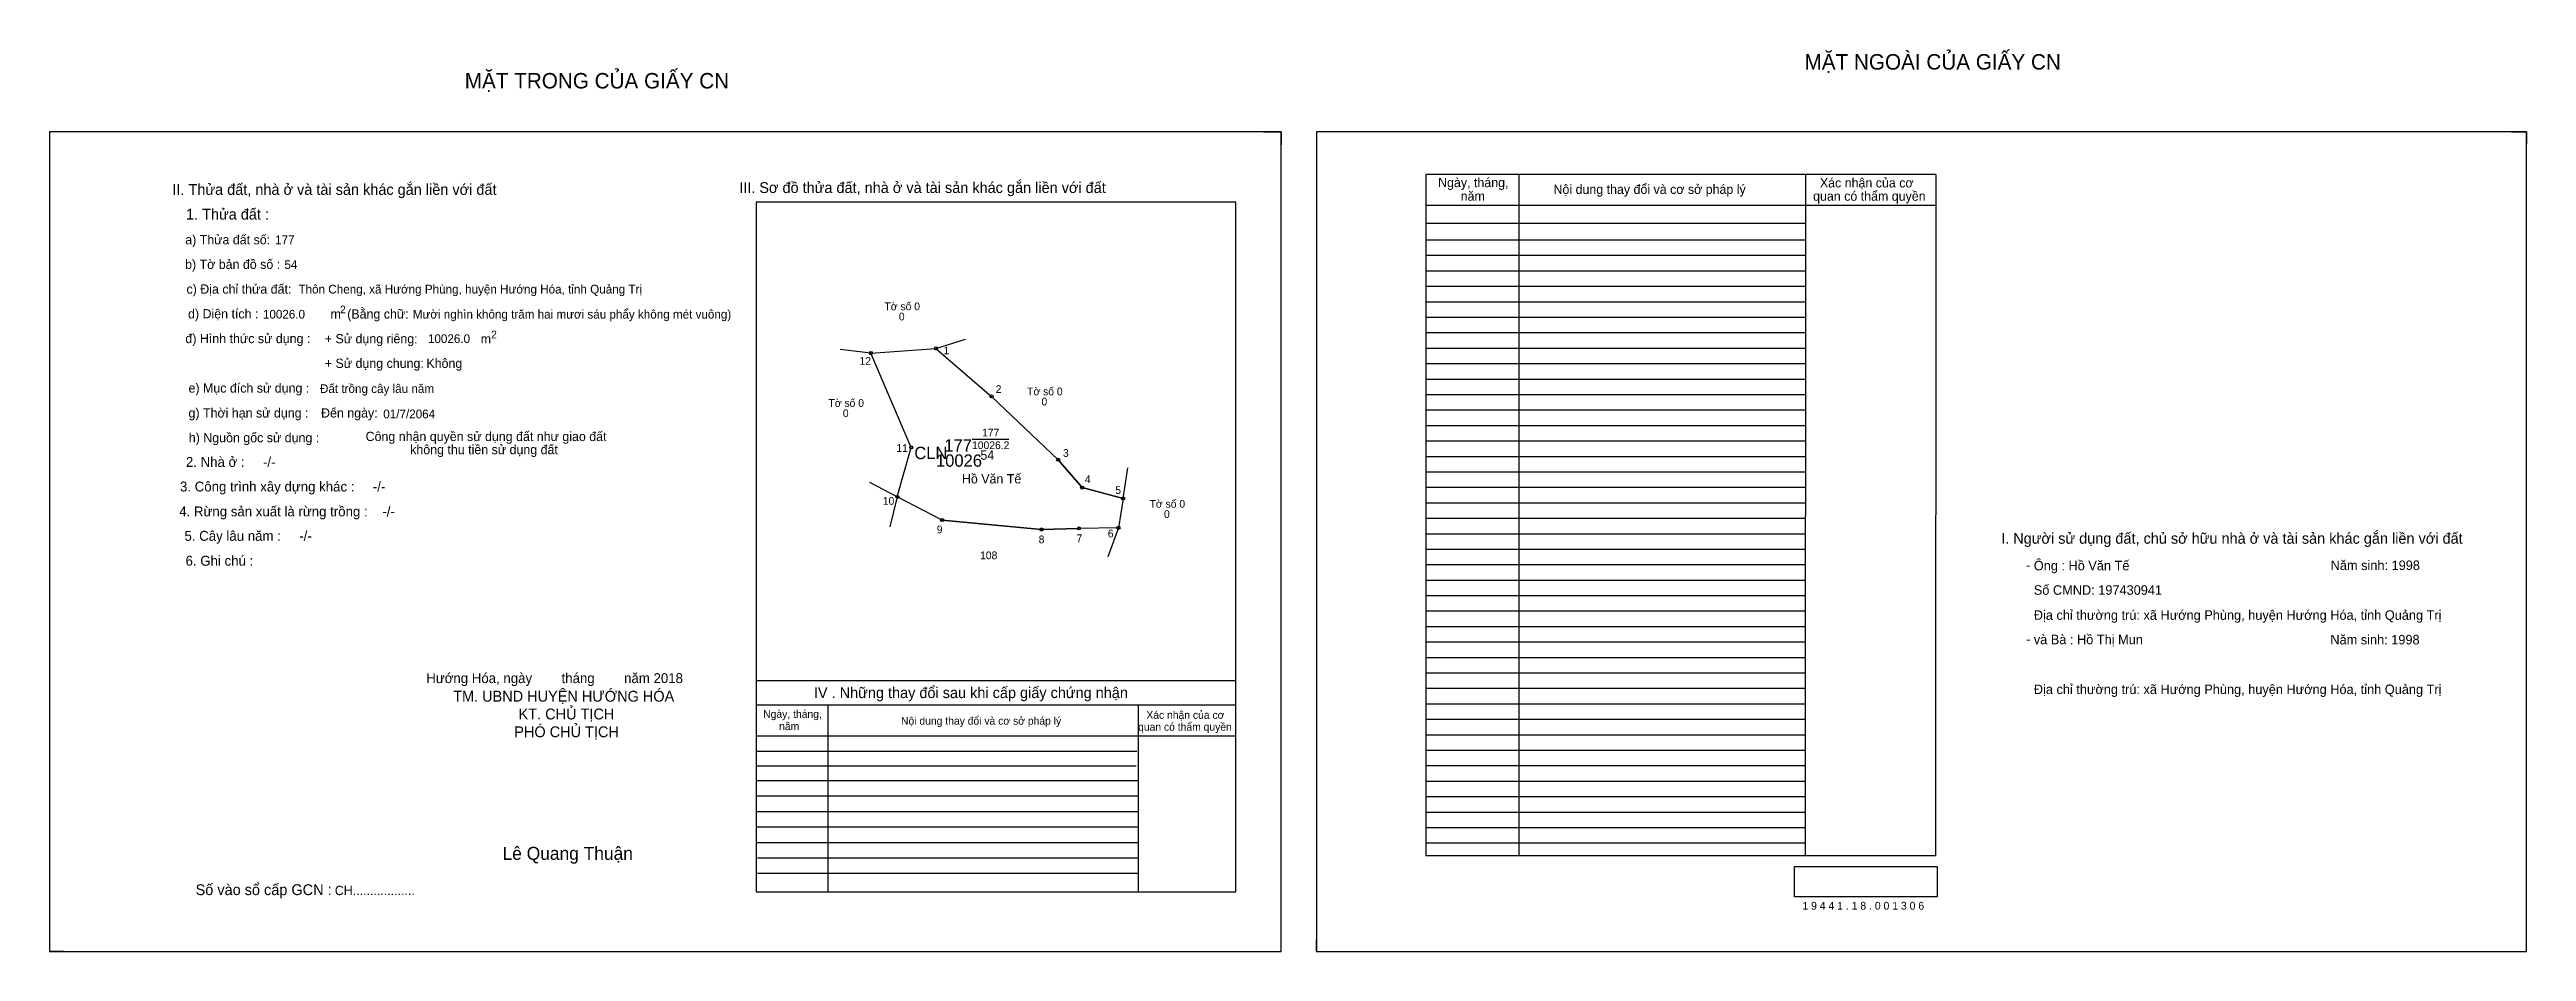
# Model space of a CAD drawing. Extents: x 530376 to 533887, y 1848046 to 1848657.
# Drawn here: x 532286 to 533887, y 1848074 to 1848657 of the extents above.
import ezdxf

# ---------------------------------------------------------------- set-up
doc = ezdxf.new("R2010")
doc.units = 0
for name, color, linetype in [('Default', 7, 'Continuous'), ('Level 10', 7, 'Continuous'), ('Level 11', 7, 'Continuous'), ('Level 13', 7, 'Continuous'), ('Level 2', 7, 'Continuous'), ('Level 27', 7, 'Continuous'), ('Level 3', 7, 'Continuous'), ('Level 36', 7, 'Continuous'), ('Level 4', 7, 'Continuous'), ('Level 5', 7, 'Continuous'), ('Level 55', 7, 'Continuous'), ('Level 6', 7, 'Continuous'), ('Level 7', 7, 'Continuous'), ('Level 8', 7, 'Continuous'), ('Level 9', 7, 'Continuous')]:
    doc.layers.add(name, color=color, linetype=linetype)

msp = doc.modelspace()

# ---------------------------------------------------------------- linework, layer by layer
at = {"layer": 'Level 10'}
for p, q in [((533070.8, 1848604), (533082.1, 1848604)), ((533082.1, 1848604), (533082.1, 1848595.6)), ((533877.6, 1848604), (533887.2, 1848604)), ((533887.2, 1848604), (533887.2, 1848596.6)), ((532953.5, 1848374), (532938, 1848392)), ((532980, 1848367), (532953.5, 1848374)), ((532863, 1848353), (532927.2, 1848346.9)), ((532927.2, 1848346.9), (532951.4, 1848347.6)), ((532286, 1848081.8), (532286, 1848074)), ((532295.2, 1848074), (532286, 1848074)), ((533104.9, 1848074), (533104.9, 1848081.8)), ((533104.9, 1848074), (533112, 1848074))]:
    msp.add_line(p, q, dxfattribs=at)
for points in [[(532286, 1848074), (533082.1, 1848074), (533082.1, 1848604), (532286, 1848604)], [(533104.9, 1848074), (533887.2, 1848074), (533887.2, 1848604), (533104.9, 1848604)], [(532980, 1848367), (532977, 1848348), (532951.4, 1848347.6), (532927.2, 1848346.9), (532863, 1848353), (532834, 1848368), (532843, 1848400), (532817, 1848461), (532859, 1848464), (532895, 1848433), (532938, 1848392), (532953.5, 1848374)]]:
    msp.add_lwpolyline(points, close=True, dxfattribs=at)
at = {"layer": 'Level 11'}
for centre in [(532817, 1848461), (532859, 1848464), (532895, 1848433), (532843, 1848400), (532938, 1848392), (532834, 1848368), (532953.5, 1848374), (532980, 1848367), (532980, 1848367), (532863, 1848353), (532927.2, 1848346.9), (532951.4, 1848347.6), (532977, 1848348)]:
    msp.add_circle(centre, 1, dxfattribs=at)
at = {"layer": 'Level 27'}
for p, q in [((532817, 1848461), (532797.1, 1848463.3)), ((532859, 1848464), (532878.1, 1848469.9)), ((532980, 1848367), (532983.1, 1848386.8)), ((532834, 1848368), (532816.2, 1848377.2)), ((532834, 1848368), (532829.1, 1848348.6)), ((532977, 1848348), (532970, 1848329.3))]:
    msp.add_line(p, q, dxfattribs=at)
at = {"layer": 'Level 6'}
msp.add_lwpolyline([(533413.9, 1848129.1), (533506.3, 1848129.1), (533506.3, 1848109.3), (533413.9, 1848109.3)], close=True, dxfattribs=at)
at = {"layer": 'Level 7'}
for p, q in [((533420.9, 1848534), (533175.7, 1848534)), ((533420.9, 1848524), (533175.7, 1848524)), ((533420.9, 1848514), (533175.7, 1848514)), ((533420.9, 1848504), (533175.7, 1848504)), ((533420.9, 1848494), (533175.7, 1848494)), ((533420.9, 1848484), (533175.7, 1848484)), ((533420.9, 1848474), (533175.7, 1848474)), ((533420.9, 1848464), (533175.7, 1848464)), ((533420.9, 1848454), (533175.7, 1848454)), ((533420.9, 1848444), (533175.7, 1848444)), ((533420.9, 1848434), (533175.7, 1848434)), ((533420.9, 1848424), (533175.7, 1848424)), ((533420.9, 1848414), (533175.7, 1848414)), ((533420.9, 1848404), (533175.7, 1848404)), ((533420.9, 1848394), (533175.7, 1848394)), ((533420.9, 1848384), (533175.7, 1848384)), ((533420.9, 1848374), (533175.7, 1848374)), ((533420.9, 1848364), (533175.7, 1848364)), ((533420.9, 1848354), (533175.7, 1848354)), ((533420.9, 1848344), (533175.7, 1848344)), ((533420.9, 1848334), (533175.7, 1848334)), ((533420.9, 1848324), (533175.7, 1848324)), ((533420.9, 1848314), (533175.7, 1848314)), ((533420.9, 1848304), (533175.7, 1848304)), ((533420.9, 1848294), (533175.7, 1848294)), ((533420.9, 1848284), (533175.7, 1848284)), ((533420.9, 1848274), (533175.7, 1848274)), ((533420.9, 1848264), (533175.7, 1848264)), ((533420.9, 1848254), (533175.7, 1848254)), ((533420.9, 1848244), (533175.7, 1848244)), ((533420.9, 1848234), (533175.7, 1848234)), ((533420.9, 1848224), (533175.7, 1848224)), ((532988.9, 1848203.4), (532742.8, 1848203.4)), ((533420.9, 1848214), (533175.7, 1848214)), ((533420.9, 1848204), (533175.7, 1848204)), ((532988.4, 1848193.9), (532742.8, 1848193.9)), ((533420.9, 1848194), (533175.7, 1848194)), ((532989.7, 1848184.4), (532742.8, 1848184.4)), ((532989.7, 1848174.4), (532742.8, 1848174.4)), ((533420.9, 1848184), (533175.7, 1848184)), ((533420.9, 1848174), (533175.7, 1848174)), ((532989.7, 1848164.4), (532742.8, 1848164.4)), ((532989.7, 1848154.4), (532742.8, 1848154.4)), ((533420.9, 1848164), (533175.7, 1848164)), ((533420.9, 1848154), (533175.7, 1848154)), ((532989.7, 1848144.4), (532742.8, 1848144.4)), ((533420.9, 1848144), (533175.7, 1848144)), ((532989.7, 1848134.4), (532743.6, 1848134.4)), ((532989.7, 1848124.4), (532743.6, 1848124.4))]:
    msp.add_line(p, q, dxfattribs=at)
at = {"layer": 'Level 8'}
for p, q in [((533505.3, 1848576.5), (533175.7, 1848576.5)), ((533175.7, 1848576.5), (533175.7, 1848136)), ((533235.7, 1848576.5), (533235.7, 1848136)), ((533421.1, 1848576.3), (533420.9, 1848136)), ((533505.3, 1848576.5), (533505.2, 1848136)), ((533052.8, 1848558.6), (532742.8, 1848558.6)), ((532742.8, 1848558.6), (532742.8, 1848112.6)), ((533052.8, 1848112.6), (533052.8, 1848558.6)), ((533505.3, 1848556.5), (533175.7, 1848556.5)), ((533420.9, 1848544.8), (533175.7, 1848544.8)), ((533052.8, 1848249), (532742.8, 1848249)), ((533052.8, 1848233.3), (532742.8, 1848233.3)), ((532789, 1848233.3), (532789, 1848112.6)), ((532989.7, 1848233.3), (532989.7, 1848112.6)), ((533052.8, 1848213.3), (532742.8, 1848213.3)), ((533505.2, 1848136), (533175.7, 1848136)), ((532742.8, 1848112.6), (533052.8, 1848112.6))]:
    msp.add_line(p, q, dxfattribs=at)
at = {"layer": 'Level 9'}
msp.add_line((532882.3, 1848405.4), (532906, 1848405.4), dxfattribs=at)

# ---------------------------------------------------------------- texts
at = {"layer": 'Default'}
for s, p in [('e) Mục đích sử dụng :', (532375.8, 1848435.4)), ('g) Thời hạn sử dụng :', (532375.8, 1848419.3)), ('Đến ngày:', (532461.5, 1848419.3)), ('h) Nguồn gốc sử dụng :', (532376, 1848403.3)), ('Công nhận quyền sử dụng đất như giao đất', (532490.3, 1848404.1)), ('không thu tiền sử dụng đất', (532519.1, 1848395.6))]:
    msp.add_text(s, height=6, dxfattribs=at).set_placement(p)
at = {"layer": 'Level 13'}
for s, p in [('177', (532888.8, 1848407.1)), ('.', (532879.8, 1848402.9)), ('10026.2', (532882.3, 1848398.9))]:
    msp.add_text(s, height=5, dxfattribs=at).set_placement(p)
at = {"layer": 'Level 2'}
msp.add_text('Hồ Văn Tế', height=6, dxfattribs=at).set_placement((532875.8, 1848376.7))
at = {"layer": 'Level 3'}
msp.add_text('CLN ', height=8, dxfattribs=at).set_placement((532845, 1848392.4))
at = {"layer": 'Level 36'}
for s, p in [('Tờ số 0', (532825.7, 1848488.7)), ('0', (532835, 1848482.1)), ('Tờ số 0', (532789.5, 1848426.2)), ('Tờ số 0', (532917.9, 1848433.7)), ('0', (532927.2, 1848427.1)), ('0', (532798.8, 1848419.6)), ('Tờ số 0', (532997.1, 1848361)), ('0', (533006.4, 1848354.4)), ('108', (532887.5, 1848327.7))]:
    msp.add_text(s, height=5, dxfattribs=at).set_placement(p)
at = {"layer": 'Level 4'}
msp.add_text('177', height=8, dxfattribs=at).set_placement((532864.4, 1848397.3))
at = {"layer": 'Level 5'}
msp.add_text('10026', height=8, dxfattribs=at).set_placement((532859, 1848387.5))
at = {"layer": 'Level 55'}
for s, height, p in [('12', 0.8, (532816.4, 1848461)), ('0', 0.22, (532816.9, 1848460.8)), ('0', 0.22, (532816.9, 1848460.8)), ('0', 0.22, (532816.9, 1848460.8)), ('0', 0.22, (532816.9, 1848460.8)), ('1', 0.8, (532858.8, 1848464)), ('0', 0.22, (532858.9, 1848463.8)), ('0', 0.22, (532858.9, 1848463.8)), ('0', 0.22, (532858.9, 1848463.8)), ('2', 0.8, (532894.7, 1848433)), ('0', 0.22, (532894.9, 1848432.8)), ('11', 0.8, (532842.5, 1848400)), ('0', 0.22, (532842.9, 1848399.8)), ('0', 0.22, (532842.9, 1848399.8)), ('3', 0.8, (532937.8, 1848392)), ('0', 0.22, (532937.9, 1848391.8)), ('10', 0.8, (532833.4, 1848368)), ('108', 0.22, (532833.8, 1848367.8)), ('0', 0.22, (532833.9, 1848367.8)), ('0', 0.22, (532833.9, 1848367.8)), ('4', 0.8, (532953.3, 1848374)), ('0', 0.22, (532953.5, 1848373.8)), ('5', 0.8, (532979.7, 1848367)), ('0', 0.22, (532979.9, 1848366.8)), ('0', 0.22, (532979.9, 1848366.8)), ('9', 0.8, (532862.7, 1848353)), ('108', 0.22, (532862.8, 1848352.8)), ('8', 0.8, (532927, 1848346.9)), ('108', 0.22, (532927, 1848346.7)), ('7', 0.8, (532951.1, 1848347.6)), ('108', 0.22, (532951.1, 1848347.4)), ('6', 0.8, (532976.7, 1848348)), ('108', 0.22, (532976.8, 1848347.8)), ('0', 0.22, (532976.9, 1848347.8))]:
    msp.add_text(s, height=height, dxfattribs=at).set_placement(p)
at = {"layer": 'Level 6'}
for s, height, p in [('177', 5.63, (532431.8, 1848531.4)), ('54', 5.63, (532437.8, 1848515.4)), ('Thôn Cheng, xã Hướng Phùng, huyện Hướng Hóa, tỉnh Quảng Trị', 5.64, (532446.9, 1848499.5)), ('Mười nghìn không trăm hai mươi sáu phẩy không mét vuông)', 5.632, (532520.8, 1848483.3)), ('10026.0', 5.63, (532423.9, 1848483.3)), ('10026.0', 5.63, (532530.6, 1848467.5)), ('Đất trồng cây lâu năm', 5.64, (532460.8, 1848435.2)), ('01/7/2064', 5.64, (532501.7, 1848418.8)), ('Ông : Hồ Văn Tế', 6.16, (533568.7, 1848320.5)), ('Năm sinh: 1998', 6.16, (533760.6, 1848320.7)), ('Số CMND: 197430941', 6.16, (533568.7, 1848304.7)), ('Địa chỉ thường trú: xã Hướng Phùng, huyện Hướng Hóa, tỉnh Quảng Trị', 6.16, (533568.7, 1848288.5)), ('và Bà : Hồ Thị Mun', 6.16, (533568.7, 1848272.7)), ('Năm sinh: 1998', 6.16, (533760.4, 1848272.6)), ('Địa chỉ thường trú: xã Hướng Phùng, huyện Hướng Hóa, tỉnh Quảng Trị', 6.16, (533568.7, 1848240.5)), ('1 9 4 4 1 . 1 8 . 0 0 1 3 0 6', 5.04, (533419.1, 1848101.1))]:
    msp.add_text(s, height=height, dxfattribs=at).set_placement(p)
at = {"layer": 'Level 7'}
for s, height, p in [('MẶT NGOÀI CỦA GIẤY CN', 10, (533420.5, 1848644.3)), ('MẶT TRONG CỦA GIẤY CN', 10, (532554.4, 1848632.1)), ('II. Thửa đất, nhà ở và tài sản khác gắn liền với đất', 7, (532365.4, 1848563.3)), ('III. Sơ đồ thửa đất, nhà ở và tài sản khác gắn liền với đất', 7, (532731.8, 1848564.5)), ('Ngày, tháng,', 6, (533183.6, 1848568.3)), ('Nội dung thay đổi và cơ sở pháp lý', 6, (533258.2, 1848563.9)), ('Xác nhận của cơ', 6, (533430.4, 1848568.1)), ('1. Thửa đất :', 7, (532374.2, 1848547.3)), ('năm', 6, (533198.2, 1848559.5)), (' quan có thẩm quyền', 6, (533423.8, 1848559.5)), ('a) Thửa đất số:', 6, (532373.7, 1848531.3)), ('b) Tờ bản đồ số :', 6, (532373.6, 1848515.4)), ('c) Địa chỉ thửa đất:', 6, (532374.5, 1848499.4)), ('d) Diện tích :', 6, (532375.5, 1848483.4)), ('2', 5, (532473.8, 1848486.7)), ('(Bằng chữ:', 6, (532478.4, 1848483.3)), ('đ) Hình thức sử dụng :', 6, (532373.8, 1848467.4)), ('+ Sử dụng riêng:', 6, (532463.9, 1848467.3)), ('m', 6, (532467.6, 1848483.3)), ('2', 5, (532571.4, 1848470.5)), ('+ Sử dụng chung:', 6, (532463.9, 1848451.4)), ('Không', 6, (532529.6, 1848451.4)), ('m', 6, (532564.7, 1848467.2)), ('2. Nhà ở :     -/-', 6.4, (532374.1, 1848387.4)), ('54', 6, (532887.7, 1848392)), ('3. Công trình xây dựng khác :     -/-', 6.4, (532370.3, 1848371.5)), ('4. Rừng sản xuất là rừng trồng :    -/-', 6.4, (532369.8, 1848355.4)), ('5. Cây lâu năm :     -/-', 6.4, (532373.2, 1848339.6)), ('I. Người sử dụng đất, chủ sở hữu nhà ở và tài sản khác gắn liền với đất', 7, (533547.6, 1848337.7)), ('6. Ghi chú :', 6.4, (532373.9, 1848323.5)), ('-', 6.4, (533563.6, 1848320.7)), ('-', 6.4, (533563.7, 1848272.9)), ('Hướng Hóa, ngày        tháng        năm 2018', 6.4, (532529.5, 1848247.6)), ('TM. UBND HUYỆN HƯỚNG HÓA', 7, (532546.9, 1848235.6)), ('KT. CHỦ TỊCH', 7, (532589.2, 1848224.1)), ('IV . Những thay đổi sau khi cấp giấy chứng nhận', 7, (532780.1, 1848237.9)), ('PHÓ CHỦ TỊCH', 7, (532586.4, 1848212.6)), ('Ngày, tháng,', 5, (532747.3, 1848225.1)), ('năm', 5, (532757.6, 1848217.2)), ('Nội dung thay đổi và cơ sở pháp lý', 5, (532836.4, 1848220.7)), (' quan có thẩm quyền', 5, (532987.8, 1848216.8)), ('Xác nhận của cơ', 5, (532995, 1848224.5)), ('Lê Quang Thuận', 8.4, (532578.8, 1848133.3)), ('Số vào sổ cấp GCN :', 7, (532380.4, 1848110.5)), ('CH..................', 6, (532470.4, 1848110.5))]:
    msp.add_text(s, height=height, dxfattribs=at).set_placement(p)
at = {"layer": 'Level 9'}
for s, p in [('12', (532809.6, 1848453.4)), ('1', (532863.9, 1848460.2)), ('2', (532897.6, 1848435.2)), ('11', (532833.4, 1848397.1)), ('3', (532941.1, 1848393.9)), ('4', (532955.2, 1848376.9)), ('10', (532824.6, 1848362.9)), ('5', (532974.9, 1848369.9)), ('9', (532859.5, 1848344.4)), ('6', (532970.1, 1848341.8)), ('8', (532925.4, 1848338)), ('7', (532949.8, 1848338.7))]:
    msp.add_text(s, height=5, dxfattribs=at).set_placement(p)

doc.saveas('drawing.dxf')
